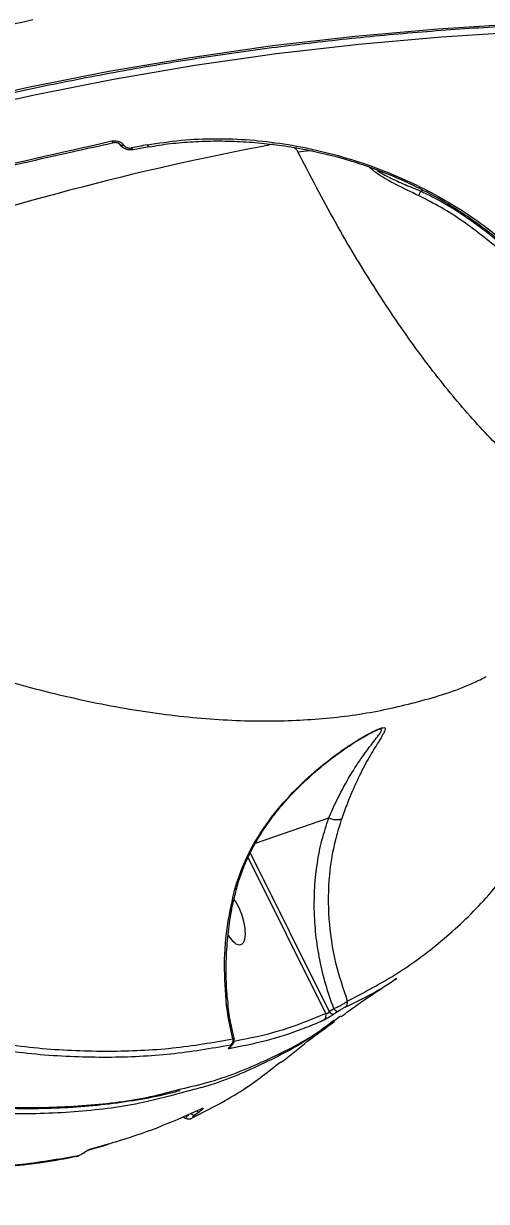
# Model space of a CAD drawing. Header units: millimetres. Extents: x -7151 to 6134, y -5040 to 5562.
# Drawn here: x -2327.2 to -2249.9, y -297.1 to -100.4 of the extents above; entities that cross this region are included whole.
import ezdxf

# ---------------------------------------------------------------- set-up
doc = ezdxf.new("R2010")
doc.units = ezdxf.units.MM
for name, color, linetype in [('DIKOM_ОБЪЕКТ', 7, 'Continuous'), ('DIKOM_РАЗМЕР_ЗОНА', 7, 'Continuous'), ('DIKOM_РАЗМЕР_ОБЪЕКТА', 7, 'Continuous')]:
    doc.layers.add(name, color=color, linetype=linetype)
doc.styles.add('style1', font='arial.ttf', dxfattribs={"width": 0.8})
doc.dimstyles.new('1-50', dxfattribs={"dimtxt": 300, "dimasz": 200, "dimexe": 100, "dimexo": 0, "dimgap": 100, "dimtad": 1, "dimtxsty": 'style1', "dimcen": 200, "dimclrd": 7, "dimclre": 7, "dimclrt": 7, "dimadec": 1, "dimazin": 2, "dimtfac": 1, "dimtmove": 0, "dimatfit": 2, "dimfxl": 0, "dimlwd": 25, "dimlwe": 18, "dimarcsym": 0})

# ---------------------------------------------------------------- blocks, each defined once
blk = doc.blocks.new('*D0')
at = {"layer": 'Defpoints', "color": 0, "transparency": 16777216}
for p in [(4133.55, 168.74), (-4567.47, -1241.13), (4133.55, -4153.12)]:
    blk.add_point(p, dxfattribs=at)
at = {"layer": 'DIKOM_РАЗМЕР_ОБЪЕКТА', "color": 7, "lineweight": 18, "transparency": 16777216}
for p, q in [((4133.55, 168.74), (4133.55, -4253.12)), ((-4567.47, -1241.13), (-4567.47, -4253.12))]:
    blk.add_line(p, q, dxfattribs=at)
at = {"layer": 'DIKOM_РАЗМЕР_ОБЪЕКТА', "color": 7, "lineweight": 25, "transparency": 16777216}
blk.add_line((-4367.47, -4153.12), (3933.55, -4153.12), dxfattribs=at)
at = {"layer": 'DIKOM_РАЗМЕР_ОБЪЕКТА', "color": 7, "transparency": 16777216}
for points in [[(-4367.47, -4119.79), (-4367.47, -4186.45), (-4567.47, -4153.12)], [(3933.55, -4119.79), (3933.55, -4186.45), (4133.55, -4153.12)]]:
    blk.add_solid(points, dxfattribs=at)
at = {"layer": 'DIKOM_РАЗМЕР_ОБЪЕКТА', "color": 7, "transparency": 16777216, "insert": (150.61, -3899.95), "char_height": 300, "attachment_point": 5, "style": 'style1'}
blk.add_mtext('8700', dxfattribs=at)
blk = doc.blocks.new('*D3')
at = {"layer": 'Defpoints', "color": 0, "transparency": 16777216}
for p in [(6133.55, 253.24), (-5802.46, -2467.19), (6133.55, -4939.78)]:
    blk.add_point(p, dxfattribs=at)
at = {"layer": 'DIKOM_РАЗМЕР_ЗОНА', "color": 7, "lineweight": 18, "transparency": 16777216}
for p, q in [((6133.55, 253.24), (6133.55, -5039.78)), ((-5802.46, -2467.19), (-5802.46, -5039.78))]:
    blk.add_line(p, q, dxfattribs=at)
at = {"layer": 'DIKOM_РАЗМЕР_ЗОНА', "color": 7, "lineweight": 25, "transparency": 16777216}
blk.add_line((-5602.46, -4939.78), (5933.55, -4939.78), dxfattribs=at)
at = {"layer": 'DIKOM_РАЗМЕР_ЗОНА', "color": 7, "transparency": 16777216}
for points in [[(-5602.46, -4906.44), (-5602.46, -4973.11), (-5802.46, -4939.78)], [(5933.55, -4906.44), (5933.55, -4973.11), (6133.55, -4939.78)]]:
    blk.add_solid(points, dxfattribs=at)
at = {"layer": 'DIKOM_РАЗМЕР_ЗОНА', "color": 7, "transparency": 16777216, "insert": (186.61, -4686.61), "char_height": 300, "attachment_point": 5, "style": 'style1'}
blk.add_mtext('11950', dxfattribs=at)

msp = doc.modelspace()

# ---------------------------------------------------------------- linework, layer by layer
at = {"layer": 'DIKOM_ОБЪЕКТ', "color": 7, "linetype": 'Continuous', "lineweight": 15}
for p, q in [((-2312.141, -120.229), (-2312.158, -120.232)), ((-2311.211, -120.467), (-2311.195, -120.492)), ((-2310.499, -120.665), (-2310.487, -120.683)), ((-2308.905, -121.387), (-2306.252, -120.888)), ((-2306.252, -120.888), (-2306.242, -120.886)), ((-2260.859, -128.342), (-2260.476, -128.21)), ((-2250.019, -209.46), (-2249.914, -209.407)), ((-2288.468, -237.249), (-2276.248, -233.035)), ((-2276.752, -265.684), (-2289.706, -239.651)), ((-2289.35, -238.882), (-2276.163, -265.383)), ((-2293.098, -264.21), (-2293.098, -264.207)), ((-2276.163, -265.383), (-2275.404, -264.883)), ((-2274.625, -265.313), (-2275.382, -265.813)), ((-2300.608, -282.927), (-2300.119, -283.198)), ((-2297.853, -282.1), (-2298.589, -282.682))]:
    msp.add_line(p, q, dxfattribs=at)
at = {"layer": 'DIKOM_ОБЪЕКТ', "color": 7, "linetype": 'Continuous', "lineweight": 15, "flags": 128}
for points in [[(-2511.94, -192.743), (-2500.88, -184.993), (-2489.599, -177.553), (-2478.107, -170.429), (-2466.409, -163.625), (-2454.514, -157.145), (-2442.43, -150.994), (-2430.164, -145.176), (-2417.725, -139.694), (-2405.12, -134.552), (-2392.359, -129.753), (-2379.449, -125.302), (-2366.398, -121.199), (-2353.216, -117.449), (-2339.911, -114.054), (-2326.492, -111.016), (-2312.967, -108.336), (-2299.345, -106.017), (-2285.636, -104.06), (-2271.848, -102.467), (-2257.99, -101.238), (-2244.072, -100.375)], [(-2243.519, -101.771), (-2257.396, -102.632), (-2271.212, -103.857), (-2284.958, -105.445), (-2298.626, -107.396), (-2312.207, -109.708), (-2325.691, -112.38), (-2339.07, -115.409), (-2352.335, -118.794), (-2365.478, -122.533), (-2378.489, -126.623), (-2391.36, -131.061), (-2404.083, -135.845), (-2416.65, -140.971), (-2429.052, -146.437), (-2441.281, -152.238), (-2453.329, -158.37), (-2465.188, -164.831), (-2476.85, -171.614), (-2488.308, -178.717), (-2499.555, -186.134), (-2510.582, -193.861)], [(-2306.568, -120.642), (-2306.501, -120.741), (-2306.433, -120.817), (-2306.364, -120.867), (-2306.297, -120.889), (-2306.252, -120.888)], [(-2281.413, -121.786), (-2279.982, -121.635), (-2278.951, -121.55)], [(-2293.304, -264.305), (-2293.162, -264.257), (-2293.1, -264.217), (-2293.098, -264.21)], [(-2292.593, -271.142), (-2292.608, -271.153), (-2292.731, -271.221)], [(-2297.374, -281.529), (-2297.499, -281.611), (-2297.527, -281.625)]]:
    msp.add_lwpolyline(points, dxfattribs=at)
at = {"layer": 'DIKOM_ОБЪЕКТ', "color": 7, "linetype": 'Continuous', "lineweight": 15}
for centre, radius, start, end in [((-2312.121, -119.835), 0.398, 202.0932, 264.70486), ((-2199.608, -581.333), 468.721, 100.55452, 117.64349), ((-2310.709, -120.046), 0.654, 219.40126, 288.78417), ((-2310.698, -120.059), 0.658, 220.26177, 288.6653), ((-2217.894, -599.326), 486.828, 100.49481, 100.81282), ((-2308.867, -121.009), 0.38, 200.3876, 264.38008), ((-2275.44, -264.994), 0.821, 208.32757, 274.0824), ((-2274.682, -264.497), 0.819, 208.13853, 274.0019), ((-2274.047, -263.875), 0.944, 304.93613, 15.67883), ((-2277.654, -266.04), 0.969, 305.47301, 21.55806), ((-2293.389, -270.79), 0.938, 303.33362, 335.31031), ((-2293.225, -270.163), 0.998, 305.38747, 13.17227), ((-2298.584, -281.755), 0.927, 212.35086, 269.69319), ((-2297.926, -281.52), 0.584, 226.86636, 277.14494), ((-2316.389, -287.679), 0.761, 284.35846, 309.43722), ((-2318.579, -288.772), 0.81, 280.62065, 308.8856)]:
    msp.add_arc(centre, radius, start, end, dxfattribs=at)
for start_param, end_param in [(0.1464419, 2.2269893), (5.2747684, 6.4296272)]:
    msp.add_ellipse((-2292.453, -249.784), major_axis=(1.543, -4.403), ratio=0.3819809, start_param=start_param, end_param=end_param, dxfattribs=at)
for points, knots in [([(-2244.072, -100.375), (-2245.322, -97.147), (-2248.691, -88.452), (-2253.946, -73.541), (-2259.745, -55.484), (-2265.276, -36.45), (-2270.509, -16.481), (-2275.419, 4.38), (-2279.899, 25.673), (-2283.942, 47.313), (-2287.554, 69.213), (-2290.791, 91.728), (-2293.629, 114.806), (-2296.046, 138.379), (-2297.988, 161.928), (-2299.462, 185.372), (-2300.481, 208.635), (-2301.062, 232.096), (-2301.183, 255.681), (-2300.834, 279.308), (-2300.021, 302.458), (-2298.759, 325.063), (-2297.071, 347.066), (-2294.929, 368.828), (-2292.32, 390.26), (-2289.244, 411.278), (-2285.768, 431.42), (-2281.912, 450.636), (-2277.707, 468.9), (-2273.083, 486.509), (-2268.039, 503.372), (-2262.583, 519.411), (-2257.078, 533.643), (-2251.598, 546.2), (-2246.206, 557.236), (-2240.582, 567.477), (-2234.742, 576.882), (-2228.745, 585.354), (-2222.625, 592.856), (-2217.058, 598.774), (-2213.482, 601.967), (-2212.025, 603.267)], [0, 0, 0, 0, 0.01565217, 0.04216818, 0.0687043, 0.09522033, 0.12250635, 0.14981455, 0.17710072, 0.20361656, 0.23015287, 0.25666872, 0.28395485, 0.31126311, 0.33854917, 0.36506506, 0.39160135, 0.41811723, 0.44540327, 0.47271161, 0.49999766, 0.52651351, 0.55304981, 0.57956564, 0.60685174, 0.63416006, 0.66144602, 0.68796205, 0.71449824, 0.74101391, 0.7683, 0.79560846, 0.82289432, 0.8459724, 0.86907749, 0.89218274, 0.91550668, 0.93883092, 0.96156416, 0.98434866, 1, 1, 1, 1]), ([(-2276.707, 16.638), (-2276.207, 14.248), (-2274.986, 8.41), (-2272.938, -0.714), (-2270.579, -10.745), (-2268.13, -20.614), (-2265.596, -30.318), (-2262.977, -39.848), (-2260.277, -49.199), (-2257.496, -58.363), (-2254.637, -67.333), (-2251.703, -76.102), (-2248.695, -84.664), (-2245.615, -93.013), (-2242.467, -101.141), (-2239.25, -109.044), (-2235.97, -116.715), (-2232.627, -124.148), (-2229.224, -131.338), (-2225.765, -138.28), (-2222.25, -144.967), (-2218.683, -151.396), (-2215.066, -157.562), (-2211.401, -163.459), (-2207.693, -169.084), (-2203.941, -174.428), (-2200.71, -178.758), (-2198.725, -181.257), (-2198.014, -182.152)], [0, 0, 0, 0, 0.0274277, 0.0670045, 0.1065822, 0.1461612, 0.1857419, 0.2253238, 0.2649076, 0.3044929, 0.3440801, 0.3836692, 0.4232611, 0.4628551, 0.5024513, 0.5420509, 0.5816533, 0.6212588, 0.6608676, 0.7004803, 0.7400964, 0.7797171, 0.8193421, 0.8589707, 0.8986034, 0.9382407, 0.9778811, 1, 1, 1, 1]), ([(-2325.7, -99.773), (-2326.299, -99.906), (-2329.295, -100.575), (-2340.997, -103.218), (-2352.134, -105.902), (-2360.865, -108.007)], [0, 0, 0, 0, 0.0512326, 0.2561279, 1, 1, 1, 1]), ([(-2511.374, -192.918), (-2509.623, -191.664), (-2504.539, -188.025), (-2495.98, -182.197), (-2485.645, -175.52), (-2475.132, -169.109), (-2464.451, -162.964), (-2453.608, -157.088), (-2442.606, -151.486), (-2431.455, -146.159), (-2420.158, -141.111), (-2408.723, -136.344), (-2397.155, -131.862), (-2385.461, -127.667), (-2373.647, -123.76), (-2361.719, -120.144), (-2349.685, -116.821), (-2337.551, -113.793), (-2325.322, -111.062), (-2313.006, -108.628), (-2300.611, -106.493), (-2288.141, -104.659), (-2275.604, -103.126), (-2263.008, -101.898), (-2252.403, -101.11), (-2245.993, -100.774), (-2243.813, -100.659)], [0, 0, 0, 0, 0.022817, 0.0662196, 0.1096219, 0.1530247, 0.1964262, 0.2398285, 0.2832315, 0.3266325, 0.3700346, 0.4134356, 0.4568376, 0.5002387, 0.543639, 0.5870406, 0.6304404, 0.6738405, 0.717241, 0.7606401, 0.8040397, 0.8474381, 0.8908374, 0.9342352, 0.9776331, 1, 1, 1, 1]), ([(-2347.32, -128.12), (-2346.718, -127.972), (-2343.709, -127.23), (-2332.077, -124.4), (-2321.085, -121.922), (-2312.49, -119.985)], [0, 0, 0, 0, 0.05170821, 0.25855639, 1, 1, 1, 1]), ([(-2312.49, -119.985), (-2312.328, -119.962), (-2312.003, -119.915), (-2311.48, -119.998), (-2311.01, -120.183), (-2310.678, -120.423), (-2310.549, -120.598), (-2310.499, -120.665)], [0, 0, 0, 0, 0.2183364, 0.4366944, 0.6531604, 0.865764, 1, 1, 1, 1]), ([(-2306.568, -120.642), (-2304.699, -120.349), (-2300.96, -119.763), (-2295.191, -119.524), (-2289.434, -119.739), (-2283.749, -120.4), (-2278.104, -121.48), (-2272.569, -122.976), (-2267.209, -124.84), (-2262.089, -127.036), (-2257.281, -129.531), (-2252.834, -132.27), (-2248.819, -135.187), (-2245.303, -138.233), (-2242.247, -141.354), (-2240.646, -143.474), (-2239.847, -144.532)], [0, 0, 0, 0, 0.0751052, 0.1502101, 0.2212805, 0.2925755, 0.3636434, 0.4347684, 0.5061198, 0.577249, 0.6483398, 0.7196556, 0.7907492, 0.8604297, 0.9303187, 1, 1, 1, 1]), ([(-2306.219, -120.977), (-2305.665, -120.873), (-2303.91, -120.543), (-2300.824, -120.213), (-2296.982, -119.977), (-2293.044, -119.966), (-2289.055, -120.166), (-2285.053, -120.578), (-2281.078, -121.198), (-2277.167, -122.015), (-2273.356, -123.021), (-2269.674, -124.206), (-2266.133, -125.556), (-2262.719, -127.055), (-2259.421, -128.704), (-2256.246, -130.496), (-2253.221, -132.419), (-2250.373, -134.452), (-2247.732, -136.573), (-2245.32, -138.759), (-2243.185, -140.982), (-2241.697, -142.703), (-2241.018, -143.675), (-2240.861, -143.9)], [0, 0, 0, 0, 0.023228, 0.0736095, 0.1244921, 0.1757414, 0.2271804, 0.2785902, 0.3297434, 0.3804823, 0.4306623, 0.4802078, 0.5290967, 0.5779344, 0.6274097, 0.6775596, 0.7282796, 0.7794379, 0.8308666, 0.8823557, 0.9336737, 0.9846472, 1, 1, 1, 1]), ([(-2346.986, -128.394), (-2343.158, -127.449), (-2333.843, -125.149), (-2322.231, -122.449), (-2314.462, -120.761), (-2312.15, -120.259)], [0, 0, 0, 0, 0.3288021, 0.800206, 1, 1, 1, 1]), ([(-2312.14, -120.231), (-2312.128, -120.227), (-2312.073, -120.212), (-2311.92, -120.202), (-2311.712, -120.221), (-2311.513, -120.274), (-2311.355, -120.347), (-2311.249, -120.42), (-2311.212, -120.468), (-2311.215, -120.461), (-2311.215, -120.46)], [0, 0, 0, 0, 0.0430575, 0.1966551, 0.3571273, 0.5150189, 0.6497648, 0.7893932, 0.9409715, 1, 1, 1, 1]), ([(-2311.2, -120.483), (-2311.2, -120.485), (-2311.127, -120.667), (-2310.787, -120.962), (-2310.215, -121.304), (-2309.53, -121.467), (-2309.101, -121.395), (-2308.914, -121.363)], [0, 0, 0, 0, 0.0015527, 0.237834, 0.4995619, 0.7820143, 1, 1, 1, 1]), ([(-2310.487, -120.683), (-2310.48, -120.694), (-2310.426, -120.776), (-2310.281, -120.92), (-2310.043, -121.052), (-2309.773, -121.139), (-2309.501, -121.177), (-2309.31, -121.153), (-2309.224, -121.141)], [0, 0, 0, 0, 0.0339898, 0.2520783, 0.4703653, 0.597808, 0.8192004, 1, 1, 1, 1]), ([(-2281.413, -121.786), (-2281.496, -121.638), (-2281.633, -121.393), (-2281.889, -121.176), (-2281.99, -121.091)], [0, 0, 0, 0, 0.60655203, 1, 1, 1, 1]), ([(-2207.657, -191.937), (-2209.574, -191.804), (-2213.85, -191.51), (-2220.557, -189.631), (-2227.752, -186.529), (-2234.973, -182.15), (-2242.023, -176.672), (-2248.884, -170.157), (-2255.547, -162.698), (-2262.161, -154.147), (-2268.702, -144.465), (-2275.166, -133.747), (-2279.331, -125.772), (-2281.413, -121.786)], [0, 0, 0, 0, 0.0746915, 0.1666647, 0.2613177, 0.3560477, 0.4507025, 0.5410111, 0.6313858, 0.721696, 0.8144401, 0.9072559, 1, 1, 1, 1]), ([(-2261.176, -129.134), (-2262.476, -128.512), (-2264.293, -127.644), (-2266.555, -126.444), (-2268.014, -125.521), (-2269.049, -124.802), (-2269.319, -124.387), (-2269.328, -124.374)], [0, 0, 0, 0, 0.4327803, 0.6046095, 0.7798778, 0.9930859, 1, 1, 1, 1]), ([(-2268.152, -124.821), (-2268.126, -124.846), (-2267.628, -125.334), (-2265.924, -126.158), (-2263.519, -127.286), (-2261.729, -127.973), (-2260.866, -128.347), (-2260.865, -128.347)], [0, 0, 0, 0, 0.0163897, 0.3163992, 0.6573694, 0.9995581, 1, 1, 1, 1]), ([(-2261.176, -129.134), (-2261.171, -129.119), (-2261.143, -129.033), (-2261.059, -128.806), (-2260.934, -128.51), (-2260.865, -128.347)], [0, 0, 0, 0, 0.08435979, 0.4973227, 1, 1, 1, 1]), ([(-2241.179, -144.446), (-2241.289, -144.322), (-2243.177, -142.177), (-2247.334, -138.365), (-2252.718, -134.077), (-2257.409, -131.054), (-2259.92, -129.773), (-2261.176, -129.134)], [0, 0, 0, 0, 0.0198424, 0.34294285, 0.66769357, 0.83388172, 1, 1, 1, 1]), ([(-2260.865, -128.347), (-2260.865, -128.346), (-2260.863, -128.345), (-2260.861, -128.343), (-2260.86, -128.343), (-2260.859, -128.342)], [0, 0, 0, 0, 0.363247, 0.8101987, 1, 1, 1, 1]), ([(-2260.859, -128.342), (-2260.221, -128.652), (-2257.759, -129.845), (-2253.651, -132.317), (-2248.765, -135.957), (-2245.334, -138.841), (-2243.629, -140.567), (-2243.34, -140.859)], [0, 0, 0, 0, 0.09830689, 0.37914474, 0.66106707, 0.94255897, 1, 1, 1, 1]), ([(-2416.657, -168.422), (-2412.331, -171.185), (-2403.679, -176.712), (-2390.841, -184.14), (-2378.137, -190.911), (-2365.174, -197.152), (-2352.05, -202.74), (-2338.847, -207.554), (-2325.916, -211.435), (-2313.316, -214.326), (-2301.108, -216.189), (-2289.686, -216.974), (-2279.068, -216.733), (-2269.218, -215.574), (-2259.949, -213.359), (-2253.547, -211.303), (-2250.437, -209.679), (-2250.019, -209.46)], [0, 0, 0, 0, 0.0651486, 0.1302975, 0.1960942, 0.2618904, 0.3346276, 0.407421, 0.4801566, 0.5550371, 0.6299788, 0.7048584, 0.7753061, 0.8458081, 0.9162555, 0.988737, 1, 1, 1, 1]), ([(-2511.24, -193.974), (-2510.151, -194.873), (-2506.436, -197.941), (-2500.102, -202.964), (-2492.257, -209.036), (-2484.457, -214.866), (-2476.716, -220.457), (-2469.035, -225.806), (-2461.411, -230.918), (-2453.839, -235.794), (-2446.319, -240.436), (-2438.849, -244.846), (-2431.425, -249.023), (-2424.046, -252.97), (-2416.711, -256.687), (-2409.424, -260.17), (-2402.209, -263.409), (-2395.096, -266.388), (-2388.105, -269.1), (-2381.239, -271.542), (-2374.495, -273.717), (-2367.871, -275.626), (-2361.364, -277.27), (-2354.972, -278.65), (-2348.695, -279.765), (-2342.53, -280.616), (-2336.475, -281.203), (-2330.534, -281.523), (-2324.719, -281.578), (-2319.057, -281.365), (-2313.563, -280.887), (-2308.26, -280.126), (-2304.1, -279.349), (-2301.769, -278.729), (-2301.087, -278.548)], [0, 0, 0, 0, 0.0135646, 0.0462859, 0.0790186, 0.1116037, 0.1440386, 0.176362, 0.2086082, 0.2408164, 0.2730232, 0.3052566, 0.3375497, 0.3699381, 0.4024581, 0.4351482, 0.4679098, 0.5005715, 0.5330713, 0.5654473, 0.5977351, 0.629972, 0.6621927, 0.6944315, 0.7267136, 0.7590753, 0.7915506, 0.8241755, 0.8569203, 0.889614, 0.9221121, 0.9544557, 0.9866807, 1, 1, 1, 1]), ([(-2510.582, -193.861), (-2507.481, -196.378), (-2499.128, -203.162), (-2485.561, -213.517), (-2469.955, -224.673), (-2454.354, -235.002), (-2438.814, -244.446), (-2423.392, -252.947), (-2408.426, -260.318), (-2393.958, -266.561), (-2380.016, -271.701), (-2366.373, -275.821), (-2353.09, -278.865), (-2340.227, -280.789), (-2328.053, -281.572), (-2316.641, -281.165), (-2307.596, -280.092), (-2302.588, -278.738), (-2300.897, -278.281)], [0, 0, 0, 0, 0.0386363, 0.1040869, 0.169588, 0.2350385, 0.3023899, 0.3697962, 0.4371477, 0.5025977, 0.5680989, 0.6335494, 0.7009009, 0.7683073, 0.8356592, 0.9011088, 0.9666087, 1, 1, 1, 1]), ([(-2299.885, -278.666), (-2302.303, -279.343), (-2308.068, -280.959), (-2317.961, -282.224), (-2329.409, -282.636), (-2341.503, -281.861), (-2354.181, -279.97), (-2367.407, -276.966), (-2381.116, -272.868), (-2395.244, -267.695), (-2409.077, -261.739), (-2422.541, -255.171), (-2435.574, -248.159), (-2448.838, -240.377), (-2462.272, -231.861), (-2475.757, -222.692), (-2489.258, -212.892), (-2501.341, -203.623), (-2508.95, -197.444), (-2512.051, -194.925)], [0, 0, 0, 0, 0.047219, 0.1126003, 0.1777766, 0.2429526, 0.3083338, 0.37382, 0.4393056, 0.5046871, 0.5698636, 0.6259103, 0.6822554, 0.738667, 0.7950784, 0.8514231, 0.9067038, 0.9619846, 1, 1, 1, 1]), ([(-2291.914, -244.923), (-2291.466, -243.523), (-2290.568, -240.722), (-2288.201, -236.229), (-2284.937, -231.612), (-2280.897, -227.283), (-2276.671, -223.632), (-2273.313, -221.23), (-2270.845, -219.695), (-2269.284, -218.815), (-2267.874, -218.131), (-2266.987, -217.868), (-2266.732, -218.031), (-2266.815, -218.415), (-2267.263, -219.269), (-2268.288, -220.88), (-2269.899, -223.532), (-2271.522, -226.733), (-2272.935, -229.99), (-2273.752, -232.26), (-2274.06, -233.117)], [0, 0, 0, 0, 0.0640664, 0.1282383, 0.2170696, 0.3060309, 0.3833425, 0.4604848, 0.4901581, 0.519743, 0.5505484, 0.5816412, 0.6087115, 0.6342442, 0.6598503, 0.7316561, 0.8036989, 0.8790136, 0.9542786, 1, 1, 1, 1]), ([(-2276.239, -233.035), (-2276.239, -233.034), (-2276.135, -232.8), (-2275.405, -231.08), (-2273.96, -228.148), (-2271.903, -224.642), (-2269.855, -221.702), (-2268.391, -219.864), (-2267.641, -218.855), (-2267.37, -218.388), (-2267.439, -218.167), (-2267.808, -218.229), (-2268.076, -218.325), (-2268.104, -218.335)], [0, 0, 0, 0, 0.0001389, 0.0302266, 0.2154214, 0.404617, 0.5825252, 0.7638865, 0.8240475, 0.885272, 0.94516, 0.9944138, 1, 1, 1, 1]), ([(-2274.242, -221.98), (-2273.623, -221.549), (-2272.484, -220.756), (-2270.957, -219.811), (-2269.758, -219.126), (-2268.898, -218.679), (-2268.335, -218.421), (-2268.163, -218.359), (-2268.103, -218.337)], [0, 0, 0, 0, 0.2709052, 0.4979789, 0.673774, 0.8192024, 0.9369788, 1, 1, 1, 1]), ([(-2291.622, -244.815), (-2291.506, -244.375), (-2291.169, -243.103), (-2290.354, -240.975), (-2289.181, -238.425), (-2287.722, -235.845), (-2285.981, -233.292), (-2283.96, -230.746), (-2281.658, -228.237), (-2279.169, -225.863), (-2276.706, -223.811), (-2275.061, -222.538), (-2274.281, -222.007), (-2274.242, -221.98)], [0, 0, 0, 0, 0.0475232, 0.1375267, 0.2329558, 0.3333885, 0.4378757, 0.546149, 0.6632946, 0.7847079, 0.8982714, 0.9950028, 1, 1, 1, 1]), ([(-2275.404, -264.883), (-2275.872, -263.538), (-2276.808, -260.85), (-2277.789, -256.709), (-2278.439, -252.513), (-2278.791, -247.088), (-2278.436, -241.796), (-2277.441, -236.735), (-2276.646, -234.268), (-2276.248, -233.035)], [0, 0, 0, 0, 0.126449, 0.2528991, 0.382869, 0.5128349, 0.7531068, 0.8765564, 1, 1, 1, 1]), ([(-2274.06, -233.117), (-2274.416, -234.229), (-2275.483, -237.567), (-2276.402, -243.493), (-2276.325, -250.487), (-2275.266, -257.279), (-2273.851, -261.494), (-2273.138, -263.62)], [0, 0, 0, 0, 0.1161113, 0.3488605, 0.5873491, 0.7918629, 1, 1, 1, 1]), ([(-2276.248, -233.035), (-2276.247, -233.035), (-2276.244, -233.034), (-2276.241, -233.034), (-2276.24, -233.035), (-2276.239, -233.035)], [0, 0, 0, 0, 0.4571788, 0.8324178, 1, 1, 1, 1]), ([(-2276.239, -233.035), (-2276.026, -233.11), (-2275.6, -233.26), (-2274.961, -233.339), (-2274.459, -233.298), (-2274.184, -233.199), (-2274.082, -233.132), (-2274.06, -233.117)], [0, 0, 0, 0, 0.2525162, 0.505, 0.7575757, 0.9487254, 1, 1, 1, 1]), ([(-2273.138, -263.62), (-2270.271, -262.125), (-2264.536, -259.133), (-2256.833, -253.303), (-2249.754, -246.57), (-2245.696, -241.2), (-2243.668, -238.515)], [0, 0, 0, 0, 0.24847472, 0.49694921, 0.74847326, 1, 1, 1, 1]), ([(-2293.304, -264.305), (-2293.476, -262.037), (-2293.823, -257.458), (-2293.296, -250.926), (-2292.35, -246.816), (-2291.914, -244.923)], [0, 0, 0, 0, 0.3460029, 0.6987416, 1, 1, 1, 1]), ([(-2293.027, -264.201), (-2293.084, -263.76), (-2293.309, -262.014), (-2293.409, -258.936), (-2293.326, -254.991), (-2292.924, -251.068), (-2292.362, -247.663), (-2291.815, -245.614), (-2291.604, -244.823)], [0, 0, 0, 0, 0.067405, 0.2671581, 0.4681939, 0.6701654, 0.8726481, 1, 1, 1, 1]), ([(-2291.724, -244.788), (-2291.721, -244.806), (-2291.715, -244.862), (-2291.812, -244.899), (-2291.896, -244.919), (-2291.914, -244.923)], [0, 0, 0, 0, 0.2792344, 0.8428494, 1, 1, 1, 1]), ([(-2274.178, -266.191), (-2273.741, -265.876), (-2270.999, -263.903), (-2267.93, -261.76), (-2265.194, -260.044), (-2264.885, -259.851)], [0, 0, 0, 0, 0.1439796, 0.9033563, 1, 1, 1, 1]), ([(-2264.898, -259.832), (-2264.915, -259.845), (-2267.529, -261.801), (-2270.527, -263.23), (-2273.506, -264.649)], [0, 0, 0, 0, 0.0063805, 1, 1, 1, 1]), ([(-2292.253, -269.935), (-2292.574, -268.544), (-2293.004, -266.681), (-2293.243, -264.785), (-2293.304, -264.305)], [0, 0, 0, 0, 0.7468097, 1, 1, 1, 1]), ([(-2292.012, -269.882), (-2292.187, -269.19), (-2292.628, -267.45), (-2292.959, -265.55), (-2293.078, -264.34), (-2293.091, -264.206)], [0, 0, 0, 0, 0.3696558, 0.93043638, 1, 1, 1, 1]), ([(-2276.752, -265.684), (-2276.722, -265.696), (-2276.661, -265.72), (-2276.545, -265.706), (-2276.452, -265.666), (-2276.374, -265.619), (-2276.318, -265.573), (-2276.235, -265.489), (-2276.195, -265.43), (-2276.163, -265.383)], [0, 0, 0, 0, 0.2066293, 0.40507934, 0.53952153, 0.59071664, 0.72946338, 0.78555613, 1, 1, 1, 1]), ([(-2275.404, -264.883), (-2275.209, -264.796), (-2274.818, -264.623), (-2274.207, -264.311), (-2273.673, -264.005), (-2273.318, -263.771), (-2273.185, -263.66), (-2273.138, -263.62)], [0, 0, 0, 0, 0.2223851, 0.4447795, 0.6637976, 0.8805993, 1, 1, 1, 1]), ([(-2273.506, -264.649), (-2273.539, -264.665), (-2273.616, -264.704), (-2273.807, -264.809), (-2274.066, -264.961), (-2274.358, -265.141), (-2274.536, -265.256), (-2274.625, -265.313)], [0, 0, 0, 0, 0.148783, 0.3486801, 0.5573887, 0.7790951, 1, 1, 1, 1]), ([(-2300.897, -278.281), (-2299.241, -277.894), (-2294.106, -276.695), (-2286.295, -273.415), (-2279.06, -269.728), (-2275.341, -266.871), (-2274.277, -266.054)], [0, 0, 0, 0, 0.1653983, 0.5128789, 0.8606479, 1, 1, 1, 1]), ([(-2275.392, -266.857), (-2276.527, -267.731), (-2280.277, -270.619), (-2287.515, -274.305), (-2294.562, -277.363), (-2298.932, -278.432), (-2299.885, -278.666)], [0, 0, 0, 0, 0.1598336, 0.5281681, 0.8970928, 1, 1, 1, 1]), ([(-2277.092, -266.829), (-2277.334, -266.936), (-2278.544, -267.471), (-2281.708, -268.738), (-2286.678, -270.365), (-2290.807, -271.17), (-2292.873, -271.573)], [0, 0, 0, 0, 0.0480648, 0.2403276, 0.6198819, 1, 1, 1, 1]), ([(-2292.038, -270.307), (-2289.487, -269.797), (-2284.227, -268.745), (-2279.294, -266.725), (-2276.752, -265.684)], [0, 0, 0, 0, 0.484844, 1, 1, 1, 1]), ([(-2284.164, -273.845), (-2282.707, -272.664), (-2279.807, -270.314), (-2276.786, -268.103), (-2275.283, -267.003)], [0, 0, 0, 0, 0.5024202, 1, 1, 1, 1]), ([(-2275.382, -265.813), (-2275.51, -265.897), (-2275.768, -266.065), (-2276.193, -266.329), (-2276.581, -266.56), (-2276.898, -266.737), (-2277.028, -266.799), (-2277.092, -266.829)], [0, 0, 0, 0, 0.2064635, 0.413377, 0.6142252, 0.8134592, 1, 1, 1, 1]), ([(-2292.647, -270.976), (-2295.941, -271.546), (-2302.528, -272.687), (-2313.174, -273.156), (-2324.324, -272.782), (-2332.219, -271.685), (-2336.166, -271.137)], [0, 0, 0, 0, 0.24861628, 0.49723193, 0.74861453, 1, 1, 1, 1]), ([(-2335.714, -270.084), (-2331.815, -270.628), (-2324.016, -271.715), (-2312.914, -272.107), (-2302.232, -271.656), (-2295.58, -270.509), (-2292.253, -269.935)], [0, 0, 0, 0, 0.2486149, 0.4972315, 0.7486179, 1, 1, 1, 1]), ([(-2292.873, -271.573), (-2292.927, -271.576), (-2293.033, -271.581), (-2293.009, -271.48), (-2292.885, -271.347), (-2292.765, -271.249), (-2292.731, -271.221)], [0, 0, 0, 0, 0.2927502, 0.584951, 0.8820727, 1, 1, 1, 1]), ([(-2292.731, -271.221), (-2292.694, -271.19), (-2292.6, -271.112), (-2292.525, -271.021), (-2292.525, -270.963), (-2292.607, -270.972), (-2292.647, -270.976)], [0, 0, 0, 0, 0.1835756, 0.4626042, 0.730885, 1, 1, 1, 1]), ([(-2292.684, -271.221), (-2292.684, -271.221), (-2292.693, -271.226), (-2292.663, -271.202), (-2292.635, -271.174), (-2292.593, -271.143), (-2292.59, -271.14)], [0, 0, 0, 0, 0.00738, 0.3983317, 0.9461433, 1, 1, 1, 1]), ([(-2292.598, -271.135), (-2292.465, -271.03), (-2292.26, -270.868), (-2292.058, -270.494), (-2291.989, -270.18), (-2292.033, -269.983), (-2292.052, -269.894)], [0, 0, 0, 0, 0.4092141, 0.6268931, 0.8318553, 1, 1, 1, 1]), ([(-2292.253, -269.935), (-2292.164, -269.908), (-2292.041, -269.87), (-2292.061, -269.89), (-2292.066, -269.895)], [0, 0, 0, 0, 0.7265411, 1, 1, 1, 1]), ([(-2298.932, -283.077), (-2296.045, -281.6), (-2290.833, -278.934), (-2286.279, -275.341), (-2284.246, -273.739)], [0, 0, 0, 0, 0.5538269, 1, 1, 1, 1]), ([(-2312.462, -287.28), (-2312.034, -287.156), (-2309.123, -286.312), (-2303.98, -284.497), (-2299.577, -282.519), (-2297.374, -281.529)], [0, 0, 0, 0, 0.0791975, 0.5392582, 1, 1, 1, 1]), ([(-2300.101, -283.166), (-2300.099, -283.153), (-2300.096, -283.125), (-2299.904, -282.879), (-2299.704, -282.638), (-2299.57, -282.485), (-2299.562, -282.475)], [0, 0, 0, 0, 0.3087031, 0.6436836, 0.9787769, 1, 1, 1, 1]), ([(-2300.099, -283.162), (-2300.053, -283.191), (-2299.932, -283.268), (-2299.711, -283.307), (-2299.484, -283.304), (-2299.297, -283.262), (-2299.162, -283.212), (-2299.092, -283.177), (-2299.06, -283.16)], [0, 0, 0, 0, 0.1361108, 0.3604399, 0.5520009, 0.7182851, 0.8723591, 1, 1, 1, 1]), ([(-2298.589, -282.682), (-2298.653, -282.734), (-2298.788, -282.843), (-2298.942, -282.981), (-2299.029, -283.079), (-2299.035, -283.119), (-2298.966, -283.091), (-2298.932, -283.077)], [0, 0, 0, 0, 0.1797511, 0.3800659, 0.5811909, 0.7907271, 1, 1, 1, 1]), ([(-2297.374, -281.529), (-2297.315, -281.505), (-2297.199, -281.456), (-2297.195, -281.509), (-2297.323, -281.653), (-2297.555, -281.86), (-2297.759, -282.024), (-2297.853, -282.1)], [0, 0, 0, 0, 0.2131005, 0.4264855, 0.6305773, 0.8289472, 1, 1, 1, 1]), ([(-2297.527, -281.625), (-2297.526, -281.625), (-2297.515, -281.618), (-2297.518, -281.62), (-2297.521, -281.622)], [0, 0, 0, 0, 0.05771651, 1, 1, 1, 1]), ([(-2318.421, -289.561), (-2318.391, -289.556), (-2318.242, -289.533), (-2317.964, -289.415), (-2317.51, -289.185), (-2317.171, -288.953), (-2317.005, -288.84)], [0, 0, 0, 0, 0.0604318, 0.3000861, 0.6583679, 1, 1, 1, 1]), ([(-2318.07, -289.402), (-2318.049, -289.397), (-2317.972, -289.378), (-2317.779, -289.297), (-2317.483, -289.138), (-2317.274, -289.002), (-2317.17, -288.933)], [0, 0, 0, 0, 0.1085328, 0.3983751, 0.6995685, 1, 1, 1, 1]), ([(-2317.31, -289.053), (-2317.224, -288.992), (-2317.014, -288.846), (-2316.689, -288.648), (-2316.412, -288.503), (-2316.258, -288.435), (-2316.192, -288.414), (-2316.199, -288.416), (-2316.2, -288.416)], [0, 0, 0, 0, 0.1902606, 0.4613782, 0.6817128, 0.8470317, 0.9613254, 1, 1, 1, 1]), ([(-2317.17, -288.933), (-2317.023, -288.837), (-2316.728, -288.645), (-2316.308, -288.42), (-2316.042, -288.306), (-2315.931, -288.274), (-2315.906, -288.267)], [0, 0, 0, 0, 0.30546198, 0.61140305, 0.91262945, 1, 1, 1, 1]), ([(-2316.195, -288.412), (-2316.095, -288.388), (-2314.9, -288.097), (-2313.772, -287.737), (-2312.739, -287.408)], [0, 0, 0, 0, 0.0834932, 1, 1, 1, 1]), ([(-2315.906, -288.267), (-2315.586, -288.181), (-2314.42, -287.869), (-2313.285, -287.527), (-2312.462, -287.28)], [0, 0, 0, 0, 0.2746745, 1, 1, 1, 1]), ([(-2362.185, -289.703), (-2360.389, -289.98), (-2356.512, -290.58), (-2350.715, -291.175), (-2344.772, -291.556), (-2338.987, -291.659), (-2333.357, -291.495), (-2327.878, -291.054), (-2322.889, -290.422), (-2319.801, -289.811), (-2318.431, -289.54)], [0, 0, 0, 0, 0.1130592, 0.2440737, 0.3749114, 0.5053317, 0.6353731, 0.7655007, 0.8960011, 1, 1, 1, 1]), ([(-2361.58, -289.556), (-2357.676, -290.1), (-2349.87, -291.188), (-2338.754, -291.579), (-2328.062, -291.127), (-2321.401, -289.977), (-2318.07, -289.402)], [0, 0, 0, 0, 0.248617, 0.4972346, 0.7486144, 1, 1, 1, 1])]:
    msp.add_open_spline(points, degree=3, knots=knots, dxfattribs=at)

# ---------------------------------------------------------------- dimensions: what is measured, and where the dimension line sits
at = {"layer": 'DIKOM_РАЗМЕР_ЗОНА'}
dim = msp.add_linear_dim(base=(6133.546, -4939.778), p1=(-5802.455, -2467.185), p2=(6133.546, 253.243), text='11950', dimstyle='1-50', dxfattribs=at)
dim.commit()
dim.dimension.update_dxf_attribs({"geometry": '*D3', "text_midpoint": (186.606, -4939.778), "dimtype": 160})
at = {"layer": 'DIKOM_РАЗМЕР_ОБЪЕКТА'}
dim = msp.add_linear_dim(base=(4133.546, -4153.121), p1=(-4567.472, -1241.128), p2=(4133.546, 168.743), text='8700', dimstyle='1-50', dxfattribs=at)
dim.commit()
dim.dimension.update_dxf_attribs({"geometry": '*D0', "text_midpoint": (150.606, -4153.121), "dimtype": 160})

doc.saveas('drawing.dxf')
